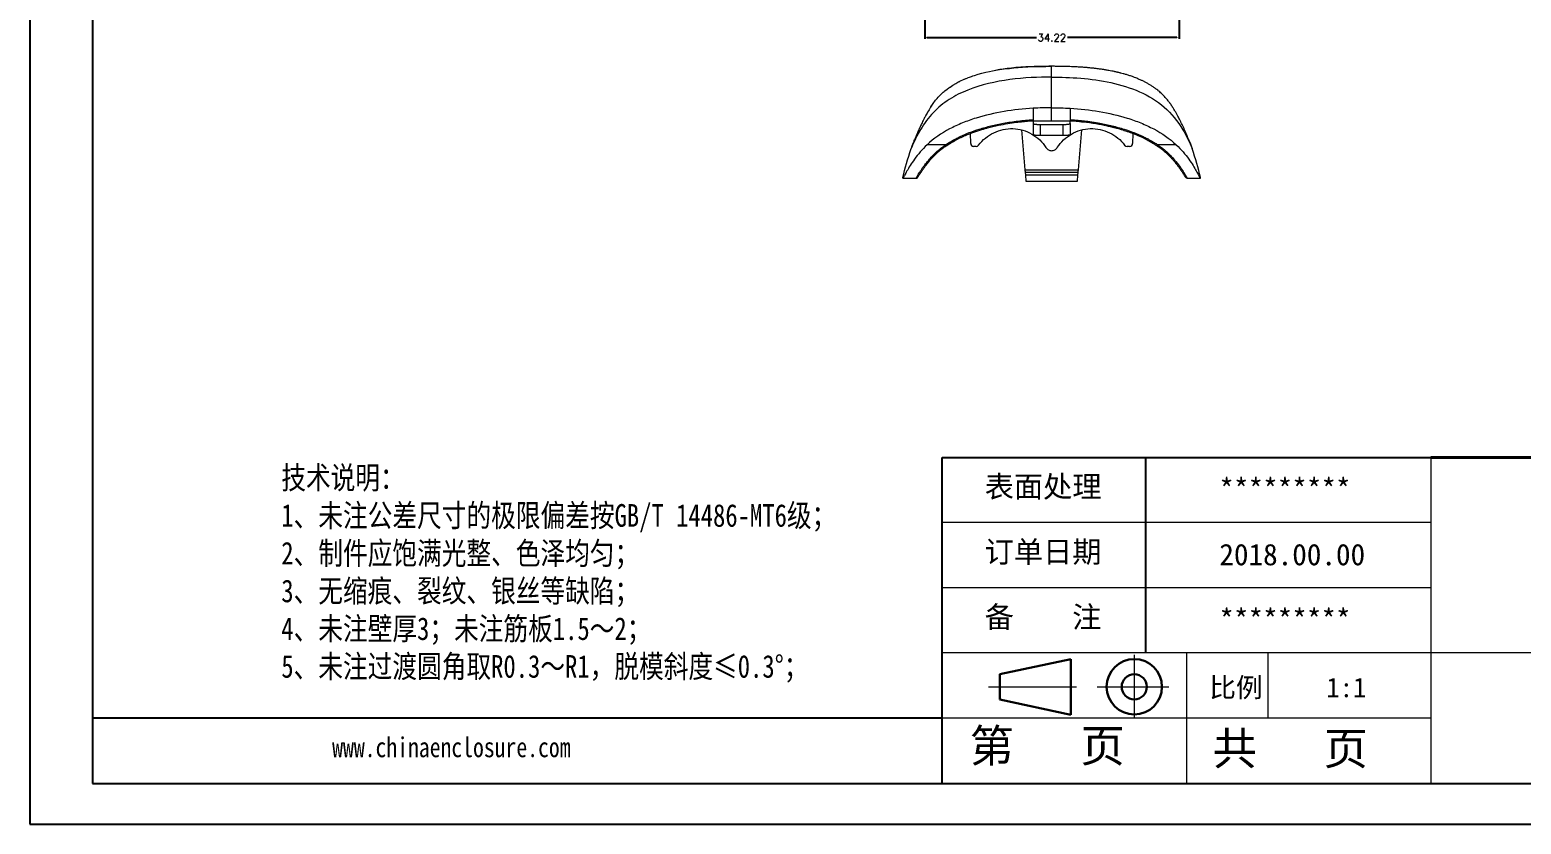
# Model space of a CAD drawing. Header units: inches. Extents: x 1631 to 3663, y 1126 to 1454.
# Drawn here: x 2804.8 to 3005.4, y 1125.7 to 1232.4 of the extents above; entities that cross this region are included whole.
import ezdxf

# ---------------------------------------------------------------- set-up
doc = ezdxf.new("R2010")
doc.units = ezdxf.units.IN
doc.header["$LTSCALE"] = 15
doc.linetypes.add('CENTER2', pattern=[28.575, 19.05, -3.175, 3.175, -3.175])
doc.layers.add('文字', color=81, linetype='Continuous')
for name, color, linetype, lineweight in [('粗实线', 7, 'Continuous', 30), ('细实线', 3, 'Continuous', 9), ('细点划线', 2, 'CENTER2', 9)]:
    doc.layers.add(name, color=color, linetype=linetype, lineweight=lineweight)
doc.styles.get("Standard").update_dxf_attribs({"font": 'txt', "bigfont": 'gbcbig.shx'})
doc.styles.add('宋体', font='', dxfattribs={"width": 0.8, "height": 3.5})
doc.styles.get('宋体').set_extended_font_data('SimSun')
doc.dimstyles.new('1.5', dxfattribs={"dimtxt": 1, "dimasz": 0.3, "dimexe": 0.18, "dimexo": 0.0625, "dimgap": 0.09, "dimtad": 0, "dimzin": 0, "dimdsep": 46, "dimtxsty": 'Standard', "dimcen": 0, "dimclrd": 3, "dimclre": 3, "dimadec": 0, "dimazin": 2, "dimtfac": 1, "dimtofl": 0, "dimtmove": 0, "dimatfit": 3, "dimfxl": 1, "dimtolj": 1, "dimtzin": 0, "dimarcsym": 0})

# ---------------------------------------------------------------- blocks, each defined once
blk = doc.blocks.new('*D266')
at = {"color": 3, "lineweight": -2}
for p, q in [((2925.2, 1245.16), (2925.2, 1231.22)), ((2959.42, 1245.44), (2959.42, 1231.22)), ((2925.5, 1231.4), (2940.22, 1231.4)), ((2959.12, 1231.4), (2944.4, 1231.4))]:
    blk.add_line(p, q, dxfattribs=at)
at = {"color": 3}
for points in [[(2925.5, 1231.45), (2925.5, 1231.35), (2925.2, 1231.4)], [(2959.12, 1231.45), (2959.12, 1231.35), (2959.42, 1231.4)]]:
    blk.add_solid(points, dxfattribs=at)
at = {"layer": 'Defpoints', "color": 0}
for p in [(2925.2, 1245.22), (2959.42, 1245.5), (2959.42, 1231.4)]:
    blk.add_point(p, dxfattribs=at)
at = {"color": 0, "insert": (2942.31, 1231.4), "char_height": 1, "attachment_point": 5}
blk.add_mtext('\\A1;34.22', dxfattribs=at)

msp = doc.modelspace()

# ---------------------------------------------------------------- linework, layer by layer
for p, q in [((2804.816, 1355.774), (2804.816, 1125.657)), ((2813.237, 1350.295), (2813.237, 1131.136)), ((2804.816, 1232.193), (2804.816, 1125.657)), ((2927.546, 1131.136), (2927.546, 1174.968)), ((2927.546, 1174.968), (2993.294, 1174.968)), ((2954.941, 1148.668), (2954.941, 1174.968)), ((2927.546, 1139.902), (2813.237, 1139.902)), ((2813.237, 1131.136), (3124.789, 1131.136)), ((2804.816, 1125.657), (3130.268, 1125.657)), ((2804.816, 1125.657), (2955.488, 1125.657))]:
    msp.add_line(p, q)
at = {"color": 8, "linetype": 'Continuous', "lineweight": 15}
msp.add_line((2942.277, 1227.541), (2942.277, 1227.542), dxfattribs=at)
at = {"color": 7, "linetype": 'Continuous', "lineweight": 15}
for p, q in [((2939.777, 1221.91), (2939.777, 1221.898)), ((2939.777, 1221.898), (2939.777, 1220.208)), ((2942.277, 1220.202), (2942.277, 1221.975)), ((2944.777, 1221.91), (2944.777, 1221.898)), ((2944.777, 1221.898), (2944.777, 1220.208)), ((2939.598, 1220.218), (2939.777, 1220.233)), ((2939.777, 1220.208), (2939.777, 1219.852)), ((2939.777, 1219.852), (2939.777, 1218.352)), ((2944.777, 1219.852), (2944.777, 1220.208)), ((2944.777, 1219.852), (2944.777, 1218.352)), ((2931.389, 1217.17), (2931.365, 1218.529)), ((2938.21, 1218.991), (2938.681, 1213.614)), ((2940.777, 1219.727), (2943.777, 1219.727)), ((2940.777, 1218.227), (2940.777, 1219.727)), ((2943.777, 1218.227), (2940.777, 1218.227)), ((2943.777, 1219.727), (2943.777, 1218.227)), ((2945.874, 1213.614), (2946.344, 1218.991)), ((2953.189, 1218.53), (2953.166, 1217.17)), ((2928.012, 1216.997), (2925.527, 1216.997)), ((2932.138, 1216.778), (2931.787, 1216.778)), ((2952.768, 1216.778), (2952.416, 1216.778)), ((2959.027, 1216.997), (2956.542, 1216.997)), ((2922.26, 1212.484), (2923.993, 1212.484)), ((2938.681, 1213.614), (2945.874, 1213.614)), ((2938.707, 1213.314), (2945.847, 1213.314)), ((2938.707, 1213.314), (2938.742, 1212.914)), ((2945.812, 1212.914), (2938.742, 1212.914)), ((2938.742, 1212.914), (2938.812, 1212.114)), ((2938.812, 1212.114), (2945.742, 1212.114)), ((2945.742, 1212.114), (2945.812, 1212.914)), ((2945.812, 1212.914), (2945.847, 1213.314)), ((2960.556, 1212.484), (2962.294, 1212.484))]:
    msp.add_line(p, q, dxfattribs=at)
at = {"color": 7, "linetype": 'Continuous', "lineweight": 15, "flags": 128}
for points in [[(2926.036, 1222.103), (2926.105, 1222.209), (2926.253, 1222.429), (2926.344, 1222.558), (2926.444, 1222.694), (2926.553, 1222.838), (2926.673, 1222.989), (2926.864, 1223.218), (2927.033, 1223.407), (2927.173, 1223.556), (2927.314, 1223.699), (2927.408, 1223.791), (2927.504, 1223.881), (2927.602, 1223.972), (2927.704, 1224.062), (2927.808, 1224.152), (2927.915, 1224.241), (2928.207, 1224.471), (2928.435, 1224.637), (2928.591, 1224.746), (2928.605, 1224.756), (2928.612, 1224.76), (2928.612, 1224.761), (2928.613, 1224.761), (2928.613, 1224.761), (2928.613, 1224.761), (2928.613, 1224.761), (2928.982, 1225.001), (2929.368, 1225.23), (2929.659, 1225.389), (2929.846, 1225.487), (2929.899, 1225.513), (2929.915, 1225.521), (2929.921, 1225.524), (2929.923, 1225.525), (2929.924, 1225.526), (2929.924, 1225.526), (2929.925, 1225.526), (2929.925, 1225.526), (2929.925, 1225.526), (2929.925, 1225.526), (2929.925, 1225.526), (2930.12, 1225.622), (2930.315, 1225.712), (2930.508, 1225.799), (2930.571, 1225.826), (2930.64, 1225.855), (2930.713, 1225.886), (2930.791, 1225.918), (2930.994, 1225.999), (2931.048, 1226.02), (2931.063, 1226.026), (2931.067, 1226.028), (2931.069, 1226.029), (2931.069, 1226.029), (2931.07, 1226.029), (2931.07, 1226.029), (2931.07, 1226.029), (2931.07, 1226.029), (2931.07, 1226.029), (2931.07, 1226.029), (2931.218, 1226.085), (2931.366, 1226.139), (2931.512, 1226.191), (2931.657, 1226.241), (2931.906, 1226.323), (2932.413, 1226.478), (2932.907, 1226.613), (2933.404, 1226.736), (2933.902, 1226.846), (2934.331, 1226.933), (2934.767, 1227.012), (2935.284, 1227.097), (2935.88, 1227.183), (2936.589, 1227.27), (2937.173, 1227.33), (2937.757, 1227.382), (2938.355, 1227.426), (2939.079, 1227.468), (2939.773, 1227.498), (2940.38, 1227.517), (2940.865, 1227.528), (2941.494, 1227.537), (2942.277, 1227.541)], [(2928.186, 1216.917), (2928.174, 1216.908), (2928.158, 1216.905), (2928.139, 1216.907), (2928.117, 1216.915), (2928.093, 1216.928), (2928.067, 1216.946), (2928.04, 1216.97), (2928.012, 1216.997)], [(2956.542, 1216.997), (2956.514, 1216.97), (2956.487, 1216.946), (2956.461, 1216.928), (2956.437, 1216.915), (2956.415, 1216.907), (2956.396, 1216.905), (2956.38, 1216.908), (2956.368, 1216.917)]]:
    msp.add_lwpolyline(points, dxfattribs=at)
at = {"color": 7, "linetype": 'Continuous', "lineweight": 15}
for points, knots in [([(2942.277, 1226.094), (2940.512, 1226.094), (2938.58, 1226.013), (2934.716, 1225.498), (2932.784, 1225.063), (2930.129, 1224.004), (2929.284, 1223.584), (2928.111, 1222.832), (2927.736, 1222.562), (2927.021, 1221.975), (2926.683, 1221.66), (2925.725, 1220.65), (2925.161, 1219.895), (2924.172, 1218.262), (2923.748, 1217.385), (2923.385, 1216.472)], [0, 0, 0, 0, 0.25, 0.25, 0.5, 0.5, 0.625, 0.625, 0.6875, 0.6875, 0.75, 0.75, 0.875, 0.875, 1, 1, 1, 1]), ([(2942.277, 1227.544), (2941.756, 1227.541), (2940.721, 1227.537), (2939.224, 1227.485), (2937.838, 1227.399), (2936.609, 1227.281), (2935.58, 1227.151), (2934.966, 1227.046), (2934.706, 1227.001)], [0, 0, 0, 0, 0.2053037, 0.4076972, 0.5901782, 0.7527082, 0.895195, 1, 1, 1, 1]), ([(2951.525, 1226.645), (2951.438, 1226.667), (2951.175, 1226.734), (2950.661, 1226.849), (2949.93, 1226.993), (2949.017, 1227.143), (2947.946, 1227.282), (2946.716, 1227.399), (2945.33, 1227.485), (2943.833, 1227.537), (2942.798, 1227.541), (2942.277, 1227.544)], [0, 0, 0, 0, 0.0295111, 0.0886685, 0.1717674, 0.2713422, 0.3873201, 0.5196115, 0.6681436, 0.8328849, 1, 1, 1, 1]), ([(2942.277, 1226.094), (2942.277, 1226.253), (2942.277, 1226.483), (2942.277, 1226.771), (2942.277, 1226.977), (2942.277, 1227.175), (2942.277, 1227.363), (2942.277, 1227.483), (2942.277, 1227.541)], [0.12750844, 0.12750844, 0.12750844, 0.12750844, 0.37750848, 0.50250848, 0.62750848, 0.75250848, 0.87750848, 1.00000004, 1.00000004, 1.00000004, 1.00000004]), ([(2942.277, 1226.094), (2943.517, 1226.094), (2946.161, 1226.014), (2950.274, 1225.457), (2954.191, 1224.259), (2957.577, 1222.234), (2959.807, 1219.455), (2960.815, 1217.364), (2961.169, 1216.472)], [0.28808824, 0.28808824, 0.28808824, 0.28808824, 0.41308819, 0.53808819, 0.66308819, 0.78808819, 0.91308819, 0.99999995, 0.99999995, 0.99999995, 0.99999995]), ([(2942.277, 1221.975), (2942.277, 1221.999), (2942.277, 1222.183), (2942.277, 1222.535), (2942.277, 1223.223), (2942.277, 1224.115), (2942.277, 1225.166), (2942.277, 1225.803), (2942.277, 1226.094)], [0.64388085, 0.64388085, 0.64388085, 0.64388085, 0.65031799, 0.69402824, 0.73773849, 0.82515899, 0.9125795, 0.99999999, 0.99999999, 0.99999999, 0.99999999]), ([(2958.559, 1222.038), (2958.549, 1222.054), (2958.513, 1222.112), (2958.45, 1222.208), (2958.373, 1222.325), (2958.299, 1222.433), (2958.228, 1222.533), (2958.161, 1222.626), (2958.065, 1222.755), (2957.933, 1222.926), (2957.756, 1223.143), (2957.562, 1223.365), (2957.361, 1223.58), (2957.153, 1223.787), (2956.936, 1223.989), (2956.731, 1224.166), (2956.525, 1224.334), (2956.304, 1224.506), (2956.005, 1224.721), (2955.664, 1224.947), (2955.307, 1225.164), (2954.963, 1225.356), (2954.62, 1225.533), (2954.253, 1225.708), (2953.912, 1225.858), (2953.57, 1225.997), (2953.212, 1226.133), (2952.792, 1226.279), (2952.342, 1226.421), (2951.927, 1226.541), (2951.658, 1226.61), (2951.536, 1226.641)], [0, 0, 0, 0, 0.007824, 0.0279017, 0.046743, 0.0643495, 0.0807231, 0.0958655, 0.109778, 0.1442749, 0.1802584, 0.2177421, 0.2567492, 0.2905094, 0.3264436, 0.3646011, 0.3876945, 0.4205042, 0.4630942, 0.5155379, 0.5608395, 0.6050142, 0.6480304, 0.6898592, 0.7396809, 0.7703694, 0.8099954, 0.8630297, 0.9124042, 0.9602604, 1, 1, 1, 1]), ([(2926.176, 1222.313), (2926.115, 1222.223), (2925.984, 1222.027), (2925.793, 1221.717), (2925.609, 1221.406), (2925.45, 1221.126), (2925.318, 1220.885), (2925.191, 1220.647), (2925.089, 1220.449), (2924.967, 1220.209), (2924.846, 1219.964), (2924.709, 1219.68), (2924.582, 1219.409), (2924.467, 1219.157), (2924.345, 1218.884), (2924.213, 1218.585), (2924.107, 1218.335), (2924.02, 1218.129), (2923.954, 1217.968), (2923.892, 1217.818), (2923.854, 1217.722), (2923.84, 1217.69)], [0, 0, 0, 0, 0.0644089, 0.1404707, 0.2056686, 0.2602069, 0.303419, 0.3360586, 0.3672481, 0.3996541, 0.4668242, 0.533888, 0.6000649, 0.6649931, 0.7368366, 0.7985688, 0.8679092, 0.8965974, 0.932788, 0.9768793, 1, 1, 1, 1]), ([(2939.777, 1221.91), (2938.457, 1221.829), (2937.156, 1221.684), (2934.595, 1221.25), (2933.336, 1220.961), (2931.49, 1220.385), (2930.88, 1220.169), (2929.682, 1219.681), (2929.104, 1219.413), (2927.438, 1218.531), (2926.42, 1217.836), (2925.527, 1216.997)], [0, 0, 0, 0, 0.25, 0.25, 0.5, 0.5, 0.625, 0.625, 0.75, 0.75, 1, 1, 1, 1]), ([(2944.777, 1221.91), (2946.097, 1221.829), (2947.399, 1221.684), (2949.959, 1221.25), (2951.218, 1220.961), (2953.065, 1220.385), (2953.674, 1220.169), (2954.872, 1219.681), (2955.45, 1219.413), (2957.116, 1218.531), (2958.135, 1217.836), (2959.027, 1216.997)], [0, 0, 0, 0, 0.25, 0.25, 0.5, 0.5, 0.625, 0.625, 0.75, 0.75, 1, 1, 1, 1]), ([(2960.711, 1217.696), (2960.692, 1217.743), (2960.645, 1217.861), (2960.574, 1218.034), (2960.503, 1218.203), (2960.444, 1218.342), (2960.393, 1218.462), (2960.346, 1218.571), (2960.297, 1218.686), (2960.235, 1218.825), (2960.138, 1219.045), (2960.004, 1219.341), (2959.84, 1219.692), (2959.707, 1219.966), (2959.602, 1220.179), (2959.511, 1220.359), (2959.393, 1220.589), (2959.244, 1220.87), (2959.065, 1221.198), (2958.851, 1221.57), (2958.624, 1221.945), (2958.459, 1222.191), (2958.384, 1222.304)], [0, 0, 0, 0, 0.03471424, 0.08586377, 0.12492743, 0.15718191, 0.18666616, 0.21349826, 0.24068032, 0.27339424, 0.31147188, 0.3897248, 0.46584158, 0.53685595, 0.56385526, 0.60009314, 0.6465614, 0.70299062, 0.76907598, 0.84452074, 0.92897245, 1, 1, 1, 1]), ([(2928.012, 1216.997), (2928.097, 1217.053), (2928.267, 1217.166), (2928.531, 1217.329), (2928.802, 1217.49), (2929.081, 1217.647), (2929.368, 1217.8), (2929.663, 1217.95), (2930.265, 1218.242), (2931.214, 1218.646), (2932.601, 1219.129), (2934.136, 1219.555), (2935.553, 1219.854), (2936.767, 1220.055), (2937.752, 1220.189), (2938.757, 1220.297), (2939.435, 1220.347), (2939.777, 1220.372)], [0, 0, 0, 0, 0.0256779, 0.0516597, 0.0779608, 0.1045963, 0.1315807, 0.1589279, 0.1866513, 0.2969277, 0.4117099, 0.5436463, 0.6811292, 0.7590112, 0.8380545, 0.918354, 1, 1, 1, 1]), ([(2928.186, 1216.917), (2928.414, 1217.064), (2928.871, 1217.358), (2929.409, 1217.649), (2929.766, 1217.83), (2929.934, 1217.912), (2930.102, 1217.993), (2930.272, 1218.072), (2930.443, 1218.149), (2930.615, 1218.225), (2930.785, 1218.297), (2930.992, 1218.383), (2931.28, 1218.499), (2931.697, 1218.657), (2932.206, 1218.836), (2932.724, 1219.003), (2933.159, 1219.132), (2933.441, 1219.211), (2933.589, 1219.252), (2933.642, 1219.266), (2933.659, 1219.27), (2933.665, 1219.272), (2933.668, 1219.273), (2933.669, 1219.273), (2933.67, 1219.273), (2933.67, 1219.273), (2933.67, 1219.273), (2933.67, 1219.273), (2934.145, 1219.4), (2935.049, 1219.613), (2936.332, 1219.85), (2937.446, 1220.013), (2938.383, 1220.121), (2939.082, 1220.186), (2939.468, 1220.214), (2939.601, 1220.223)], [0, 0, 0, 0, 0.07053, 0.1411402, 0.1570021, 0.1728666, 0.1887333, 0.2046022, 0.220473, 0.2363455, 0.2522199, 0.2670781, 0.293161, 0.330478, 0.3790404, 0.4284751, 0.4661505, 0.4920546, 0.5014164, 0.5043652, 0.5054361, 0.5058634, 0.5060429, 0.5061202, 0.5061539, 0.5061687, 0.5061752, 0.506178, 0.5061802, 0.6283984, 0.7356663, 0.8279311, 0.9051611, 0.9673387, 1, 1, 1, 1]), ([(2939.777, 1220.208), (2939.985, 1220.207), (2940.402, 1220.205), (2941.027, 1220.203), (2941.652, 1220.202), (2942.069, 1220.202), (2942.277, 1220.202)], [0, 0, 0, 0, 0.2500051, 0.5000066, 0.7500048, 1, 1, 1, 1]), ([(2939.777, 1219.852), (2939.778, 1219.848), (2939.78, 1219.839), (2939.795, 1219.827), (2939.819, 1219.815), (2939.863, 1219.8), (2939.939, 1219.782), (2940.064, 1219.763), (2940.217, 1219.747), (2940.393, 1219.736), (2940.582, 1219.728), (2940.712, 1219.727), (2940.777, 1219.727)], [0, 0, 0, 0, 0.0629484, 0.1253784, 0.1878936, 0.2510955, 0.3755567, 0.4999792, 0.625805, 0.7519967, 0.8761635, 1, 1, 1, 1]), ([(2942.277, 1220.202), (2942.485, 1220.202), (2942.902, 1220.202), (2943.527, 1220.203), (2944.152, 1220.205), (2944.569, 1220.207), (2944.777, 1220.208)], [0, 0, 0, 0, 0.2499524, 0.4999363, 0.749952, 1, 1, 1, 1]), ([(2943.777, 1219.727), (2943.81, 1219.727), (2943.875, 1219.727), (2943.972, 1219.729), (2944.067, 1219.732), (2944.191, 1219.738), (2944.337, 1219.747), (2944.489, 1219.763), (2944.615, 1219.782), (2944.707, 1219.804), (2944.766, 1219.827), (2944.774, 1219.844), (2944.777, 1219.852)], [0, 0, 0, 0, 0.0623398, 0.124252, 0.1863551, 0.249262, 0.3746465, 0.4990647, 0.6250427, 0.7504113, 0.8751415, 1, 1, 1, 1]), ([(2944.777, 1220.372), (2944.973, 1220.358), (2945.364, 1220.331), (2945.946, 1220.279), (2946.521, 1220.219), (2947.09, 1220.15), (2947.652, 1220.072), (2948.207, 1219.986), (2949.14, 1219.824), (2950.421, 1219.554), (2951.955, 1219.129), (2953.343, 1218.645), (2954.367, 1218.208), (2955.113, 1217.841), (2955.613, 1217.571), (2956.09, 1217.293), (2956.392, 1217.095), (2956.542, 1216.997)], [0, 0, 0, 0, 0.0468398, 0.0932325, 0.1391943, 0.1847422, 0.2298934, 0.2746656, 0.3190772, 0.4565246, 0.5885243, 0.7032341, 0.8135232, 0.8617316, 0.9088298, 0.9548926, 1, 1, 1, 1]), ([(2944.777, 1220.234), (2945.138, 1220.209), (2945.702, 1220.17), (2946.262, 1220.105), (2946.463, 1220.082)], [0, 0, 0, 0, 0.64135343, 1, 1, 1, 1]), ([(2946.466, 1220.085), (2946.481, 1220.084), (2947.075, 1220.031), (2948.166, 1219.86), (2949.289, 1219.651), (2949.894, 1219.517), (2950.06, 1219.479), (2950.226, 1219.44), (2950.391, 1219.4), (2950.556, 1219.359), (2950.72, 1219.316), (2950.831, 1219.287), (2950.896, 1219.27), (2950.933, 1219.26), (2951.062, 1219.225), (2951.334, 1219.15), (2951.788, 1219.016), (2952.28, 1218.858), (2952.743, 1218.697), (2953.113, 1218.561), (2953.451, 1218.429), (2954.127, 1218.151), (2955.131, 1217.688), (2955.956, 1217.174), (2956.368, 1216.917)], [0, 0, 0, 0, 0.0043617, 0.1668832, 0.3098558, 0.3258984, 0.3419392, 0.3579782, 0.3740155, 0.390051, 0.4060847, 0.4221166, 0.4225104, 0.425296, 0.432754, 0.4605033, 0.5053549, 0.5672905, 0.6078831, 0.6455478, 0.6802864, 0.7121012, 0.8562634, 1, 1, 1, 1]), ([(2932.46, 1216.94), (2932.988, 1217.653), (2933.693, 1218.235), (2935.293, 1219.005), (2936.187, 1219.192), (2937.961, 1219.128), (2938.84, 1218.878), (2940.38, 1217.995), (2941.041, 1217.365), (2941.518, 1216.616)], [0, 0, 0, 0, 0.25, 0.25, 0.5, 0.5, 0.75, 0.75, 1, 1, 1, 1]), ([(2940.777, 1218.227), (2940.744, 1218.227), (2940.679, 1218.227), (2940.582, 1218.229), (2940.487, 1218.232), (2940.364, 1218.237), (2940.218, 1218.247), (2940.065, 1218.263), (2939.939, 1218.282), (2939.847, 1218.304), (2939.788, 1218.327), (2939.781, 1218.344), (2939.777, 1218.352)], [0, 0, 0, 0, 0.0622486, 0.12406473, 0.18606386, 0.24885612, 0.37435039, 0.49878956, 0.62515328, 0.75069997, 0.87525226, 1, 1, 1, 1]), ([(2943.036, 1216.616), (2943.513, 1217.365), (2944.174, 1217.995), (2945.715, 1218.878), (2946.593, 1219.128), (2948.367, 1219.192), (2949.261, 1219.005), (2950.861, 1218.235), (2951.566, 1217.653), (2952.095, 1216.94)], [0, 0, 0, 0, 0.25, 0.25, 0.5, 0.5, 0.75, 0.75, 1, 1, 1, 1]), ([(2944.777, 1218.352), (2944.776, 1218.348), (2944.774, 1218.34), (2944.76, 1218.328), (2944.737, 1218.316), (2944.693, 1218.3), (2944.616, 1218.282), (2944.49, 1218.263), (2944.335, 1218.247), (2944.159, 1218.235), (2943.971, 1218.228), (2943.842, 1218.227), (2943.777, 1218.227)], [0, 0, 0, 0, 0.0623724, 0.1242202, 0.1861285, 0.2486807, 0.3740442, 0.5000602, 0.627044, 0.7547004, 0.8772368, 1, 1, 1, 1]), ([(2925.527, 1216.997), (2924.845, 1216.355), (2924.291, 1215.696), (2923.613, 1214.766), (2923.418, 1214.474), (2923.081, 1213.937), (2922.937, 1213.691), (2922.694, 1213.258), (2922.596, 1213.075), (2922.477, 1212.854), (2922.443, 1212.788), (2922.382, 1212.676), (2922.356, 1212.629), (2922.247, 1212.442), (2922.227, 1212.447), (2922.264, 1212.61)], [0, 0, 0, 0, 0.25, 0.25, 0.375, 0.375, 0.5, 0.5, 0.625, 0.625, 0.6875, 0.6875, 0.75, 0.75, 1, 1, 1, 1]), ([(2923.385, 1216.472), (2923.48, 1216.744), (2923.619, 1217.142), (2923.79, 1217.557), (2923.844, 1217.688)], [0, 0, 0, 0, 0.68299559, 1, 1, 1, 1]), ([(2924.59, 1213.12), (2924.608, 1213.148), (2924.647, 1213.209), (2924.715, 1213.315), (2924.798, 1213.442), (2924.899, 1213.594), (2925.058, 1213.827), (2925.294, 1214.157), (2925.635, 1214.597), (2926.032, 1215.061), (2926.465, 1215.517), (2926.888, 1215.915), (2927.279, 1216.249), (2927.625, 1216.52), (2927.93, 1216.742), (2928.111, 1216.866), (2928.186, 1216.917)], [0, 0, 0, 0, 0.0373378, 0.0791407, 0.1254017, 0.1761127, 0.2312634, 0.3430454, 0.4546322, 0.565065, 0.6747306, 0.7680106, 0.8376073, 0.9071911, 0.9613346, 1, 1, 1, 1]), ([(2931.389, 1217.17), (2931.39, 1217.067), (2931.434, 1216.965), (2931.581, 1216.82), (2931.684, 1216.778), (2931.787, 1216.778)], [0, 0, 0, 0, 0.5, 0.5, 1, 1, 1, 1]), ([(2941.518, 1216.616), (2941.599, 1216.489), (2941.712, 1216.382), (2941.976, 1216.237), (2942.126, 1216.199), (2942.428, 1216.199), (2942.578, 1216.237), (2942.842, 1216.382), (2942.956, 1216.489), (2943.036, 1216.616)], [0, 0, 0, 0, 0.25, 0.25, 0.5, 0.5, 0.75, 0.75, 1, 1, 1, 1]), ([(2952.768, 1216.778), (2952.871, 1216.778), (2952.973, 1216.82), (2953.12, 1216.965), (2953.164, 1217.067), (2953.166, 1217.17)], [0, 0, 0, 0, 0.5, 0.5, 1, 1, 1, 1]), ([(2956.368, 1216.917), (2956.425, 1216.878), (2956.546, 1216.796), (2956.732, 1216.663), (2956.92, 1216.525), (2957.101, 1216.385), (2957.271, 1216.249), (2957.403, 1216.139), (2957.505, 1216.052), (2957.584, 1215.983), (2957.678, 1215.9), (2957.786, 1215.801), (2957.923, 1215.672), (2958.065, 1215.534), (2958.192, 1215.405), (2958.267, 1215.327), (2958.339, 1215.252), (2958.434, 1215.15), (2958.566, 1215.004), (2958.704, 1214.847), (2958.835, 1214.693), (2958.945, 1214.558), (2959.033, 1214.448), (2959.117, 1214.34), (2959.217, 1214.209), (2959.321, 1214.069), (2959.413, 1213.942), (2959.485, 1213.841), (2959.632, 1213.63), (2959.824, 1213.341), (2959.979, 1213.096), (2960.031, 1213.016), (2960.036, 1213.008)], [0, 0, 0, 0, 0.0277352, 0.0586499, 0.0927353, 0.1232477, 0.1537157, 0.1841438, 0.1961369, 0.211253, 0.2294936, 0.2508604, 0.2753555, 0.31312, 0.3409173, 0.3587385, 0.3639057, 0.3903234, 0.4254908, 0.4606617, 0.4958351, 0.5310103, 0.554481, 0.5744623, 0.6087056, 0.6507452, 0.6811707, 0.7087514, 0.7334838, 0.8598756, 0.9864478, 1, 1, 1, 1]), ([(2959.027, 1216.997), (2959.709, 1216.355), (2960.263, 1215.696), (2960.941, 1214.766), (2961.135, 1214.475), (2961.473, 1213.938), (2961.616, 1213.692), (2961.86, 1213.259), (2961.958, 1213.076), (2962.077, 1212.854), (2962.111, 1212.789), (2962.172, 1212.677), (2962.198, 1212.629), (2962.307, 1212.442), (2962.327, 1212.447), (2962.291, 1212.61)], [0, 0, 0, 0, 0.25, 0.25, 0.375, 0.375, 0.5, 0.5, 0.625, 0.625, 0.6875, 0.6875, 0.75, 0.75, 1, 1, 1, 1]), ([(2960.708, 1217.694), (2960.734, 1217.634), (2960.913, 1217.213), (2961.051, 1216.814), (2961.169, 1216.472)], [0, 0, 0, 0, 0.143803, 1, 1, 1, 1]), ([(2923.981, 1212.485), (2924.039, 1212.495), (2924.186, 1212.521), (2924.261, 1212.628), (2924.326, 1212.707), (2924.421, 1212.852), (2924.499, 1212.975), (2924.554, 1213.062), (2924.565, 1213.08)], [0, 0, 0, 0, 0.1241107, 0.3193853, 0.5318036, 0.7412577, 0.9477964, 1, 1, 1, 1]), ([(2938.681, 1213.614), (2938.681, 1213.613), (2938.681, 1213.611), (2938.683, 1213.595), (2938.685, 1213.568), (2938.689, 1213.525), (2938.694, 1213.467), (2938.7, 1213.395), (2938.705, 1213.341), (2938.707, 1213.314)], [0, 0, 0, 0, 0.10931616, 0.2297865, 0.36143393, 0.50427294, 0.65831186, 0.82355427, 1, 1, 1, 1]), ([(2945.847, 1213.314), (2945.849, 1213.331), (2945.852, 1213.366), (2945.856, 1213.416), (2945.86, 1213.461), (2945.863, 1213.5), (2945.866, 1213.533), (2945.868, 1213.56), (2945.87, 1213.581), (2945.872, 1213.597), (2945.873, 1213.607), (2945.873, 1213.613), (2945.873, 1213.613), (2945.874, 1213.614)], [0, 0, 0, 0, 0.1136474, 0.2227391, 0.3272768, 0.4272623, 0.5226981, 0.6135872, 0.6999334, 0.7817414, 0.8590169, 0.9317668, 1, 1, 1, 1]), ([(2960.063, 1212.964), (2960.096, 1212.912), (2960.18, 1212.78), (2960.259, 1212.668), (2960.367, 1212.528), (2960.497, 1212.502), (2960.552, 1212.49)], [0, 0, 0, 0, 0.2038894, 0.5190672, 0.7930765, 1, 1, 1, 1])]:
    msp.add_open_spline(points, degree=3, knots=knots, dxfattribs=at)
at = {"color": 8, "linetype": 'Continuous', "lineweight": 15}
for points, knots in [([(2951.536, 1226.641), (2951.516, 1226.646), (2951.4, 1226.677), (2951.187, 1226.727), (2950.919, 1226.788), (2950.642, 1226.848), (2950.337, 1226.91), (2950.028, 1226.969), (2949.742, 1227.02), (2949.497, 1227.061), (2949.242, 1227.102), (2948.976, 1227.141), (2948.7, 1227.18), (2948.311, 1227.231), (2947.845, 1227.285), (2947.339, 1227.336), (2946.933, 1227.371), (2946.608, 1227.397), (2946.311, 1227.418), (2945.994, 1227.439), (2945.623, 1227.461), (2945.266, 1227.478), (2944.89, 1227.495), (2944.51, 1227.508), (2944.081, 1227.52), (2943.773, 1227.527), (2943.591, 1227.53), (2943.526, 1227.531), (2943.383, 1227.534), (2943.13, 1227.537), (2942.737, 1227.54), (2942.443, 1227.541), (2942.277, 1227.541)], [0, 0, 0, 0, 0.0068144, 0.0392782, 0.0717513, 0.0964519, 0.1313939, 0.1726688, 0.1983433, 0.2250823, 0.2528862, 0.2817556, 0.3116906, 0.3426909, 0.40798, 0.4623972, 0.5059489, 0.5386455, 0.5667902, 0.6014985, 0.6405741, 0.6858851, 0.7157735, 0.7613544, 0.8074433, 0.8534744, 0.8598237, 0.8657095, 0.8743727, 0.9057677, 0.9467872, 1, 1, 1, 1]), ([(2923.993, 1212.486), (2923.993, 1212.485), (2923.997, 1212.475), (2924.03, 1212.512), (2924.095, 1212.602), (2924.195, 1212.761), (2924.327, 1212.978), (2924.491, 1213.242), (2924.692, 1213.556), (2924.934, 1213.914), (2925.223, 1214.311), (2925.55, 1214.728), (2925.965, 1215.215), (2926.495, 1215.771), (2927.192, 1216.394), (2927.731, 1216.79), (2928.012, 1216.997)], [0, 0, 0, 0, 0.003819, 0.0752334, 0.1453296, 0.2195292, 0.2915382, 0.3615009, 0.4295746, 0.5021299, 0.5727371, 0.6416819, 0.7092703, 0.8033985, 0.8974158, 1, 1, 1, 1]), ([(2956.542, 1216.997), (2956.629, 1216.935), (2956.802, 1216.812), (2957.049, 1216.625), (2957.285, 1216.439), (2957.509, 1216.254), (2957.822, 1215.983), (2958.209, 1215.615), (2958.774, 1215.013), (2959.368, 1214.28), (2959.887, 1213.527), (2960.252, 1212.938), (2960.426, 1212.653), (2960.506, 1212.537), (2960.54, 1212.495), (2960.564, 1212.479), (2960.569, 1212.491), (2960.572, 1212.497)], [0, 0, 0, 0, 0.0299536, 0.0592798, 0.088006, 0.1161614, 0.143777, 0.210461, 0.2790103, 0.4099391, 0.5475316, 0.6794096, 0.8188674, 0.8634083, 0.908427, 0.9539491, 1, 1, 1, 1])]:
    msp.add_open_spline(points, degree=3, knots=knots, dxfattribs=at)
at = {"color": 7, "linetype": 'Continuous', "lineweight": 15}
for points in [[(2942.277, 1221.975), (2941.443, 1221.975), (2940.609, 1221.949), (2939.777, 1221.898)], [(2942.277, 1221.975), (2943.112, 1221.975), (2943.945, 1221.949), (2944.777, 1221.898)], [(2922.264, 1212.61), (2922.545, 1213.842), (2922.918, 1215.116), (2923.385, 1216.472)], [(2932.138, 1216.778), (2932.263, 1216.778), (2932.386, 1216.84), (2932.46, 1216.94)], [(2952.095, 1216.94), (2952.169, 1216.84), (2952.291, 1216.778), (2952.416, 1216.778)], [(2962.291, 1212.61), (2962.01, 1213.841), (2961.636, 1215.116), (2961.169, 1216.472)]]:
    msp.add_open_spline(points, degree=3, dxfattribs=at)
at = {"layer": '粗实线', "color": 7, "lineweight": 40}
msp.add_line((3124.789, 1174.968), (2993.294, 1174.968), dxfattribs=at)
at = {"layer": '粗实线', "color": 7}
for p, q in [((2944.871, 1147.848), (2935.293, 1145.818)), ((2944.871, 1147.848), (2944.871, 1140.341)), ((2935.293, 1145.818), (2935.293, 1142.431)), ((2935.293, 1142.431), (2944.871, 1140.341))]:
    msp.add_line(p, q, dxfattribs=at)
for radius in [3.724, 1.694]:
    msp.add_circle((2953.396, 1144.124), radius, dxfattribs=at)
at = {"layer": '细实线', "color": 7}
for p, q in [((2993.294, 1174.968), (2993.294, 1131.136)), ((2993.294, 1166.201), (2927.546, 1166.201)), ((2993.294, 1157.435), (2927.546, 1157.435)), ((3124.789, 1148.668), (2927.546, 1148.668)), ((2960.42, 1148.668), (2960.42, 1131.136)), ((2971.378, 1148.668), (2971.378, 1139.902)), ((2993.294, 1139.902), (2927.546, 1139.902))]:
    msp.add_line(p, q, dxfattribs=at)
at = {"layer": '细点划线', "color": 7}
for p, q in [((2953.396, 1148.411), (2953.396, 1139.902)), ((2933.765, 1144.124), (2945.605, 1144.124)), ((2948.416, 1144.124), (2958.041, 1144.124))]:
    msp.add_line(p, q, dxfattribs=at)

# ---------------------------------------------------------------- texts
at = {"char_height": 2.88298, "width": 1638.54091, "attachment_point": 1}
for s, insert in [('{\\fSimHei|b0|i0|c134|p49;表面处理}', (2933.263, 1172.48)), ('{\\fSimHei|b0|i0|c134|p49;*********}', (2964.839, 1172.109)), ('{\\fSimHei|b0|i0|c134|p49;订单日期}', (2933.263, 1163.713)), ('{\\fSimHei|b0|i0|c134|p49;2018.00.00}', (2964.839, 1163.343)), ('{\\fSimHei|b0|i0|c134|p49;备    注}', (2933.263, 1154.947)), ('{\\fSimHei|b0|i0|c134|p49;*********}', (2964.839, 1154.576))]:
    msp.add_mtext(s, dxfattribs=dict(at, insert=insert))
at = {"layer": '文字', "color": 0, "attachment_point": 1, "style": '宋体'}
for s, insert, char_height, width in [('{\\H1.111x;技术说明：\\P1、未注公差尺寸的极限偏差按GB/T 14486-MT6级；\\P2、制件应饱满光整、色泽均匀；\\P3、无缩痕、裂纹、银丝等缺陷；\\P4、未注壁厚3；未注筋板1.5～2；\\P5、未注过渡圆角取R0.3～R1，脱模斜度≤0.3%%D；}', (2838.645, 1173.758), 2.7395, 85.38885), ('www.chinaenclosure.com', (2845.488, 1137.337), 2.67862, 47.06079)]:
    msp.add_mtext(s, dxfattribs=dict(at, insert=insert, char_height=char_height, width=width))
at = {"layer": '细实线', "color": 7, "attachment_point": 1}
for s, insert, char_height, width in [('{\\fSimSun|b0|i0|c134|p54;比例}', (2963.488, 1145.348), 2.62992, 11.54452), ('{\\fSimSun|b0|i0|c134|p54;1:1}', (2979.24, 1145.348), 2.62992, 11.54452), ('{\\fSimSun|b0|i0|c134|p54;第   页}', (2931.234, 1138.395), 4.3832, 32.87398), ('{\\fSimSun|b0|i0|c134|p54; 共   页}', (2960.956, 1138.023), 4.3832, 32.87398)]:
    msp.add_mtext(s, dxfattribs=dict(at, insert=insert, char_height=char_height, width=width))

# ---------------------------------------------------------------- dimensions: what is measured, and where the dimension line sits
dim = msp.add_linear_dim(base=(2959.423, 1231.395), p1=(2925.199, 1245.222), p2=(2959.423, 1245.499), dimstyle='1.5')
dim.commit()
dim.dimension.update_dxf_attribs({"geometry": '*D266', "text_midpoint": (2942.311, 1231.395)})

doc.saveas('drawing.dxf')
